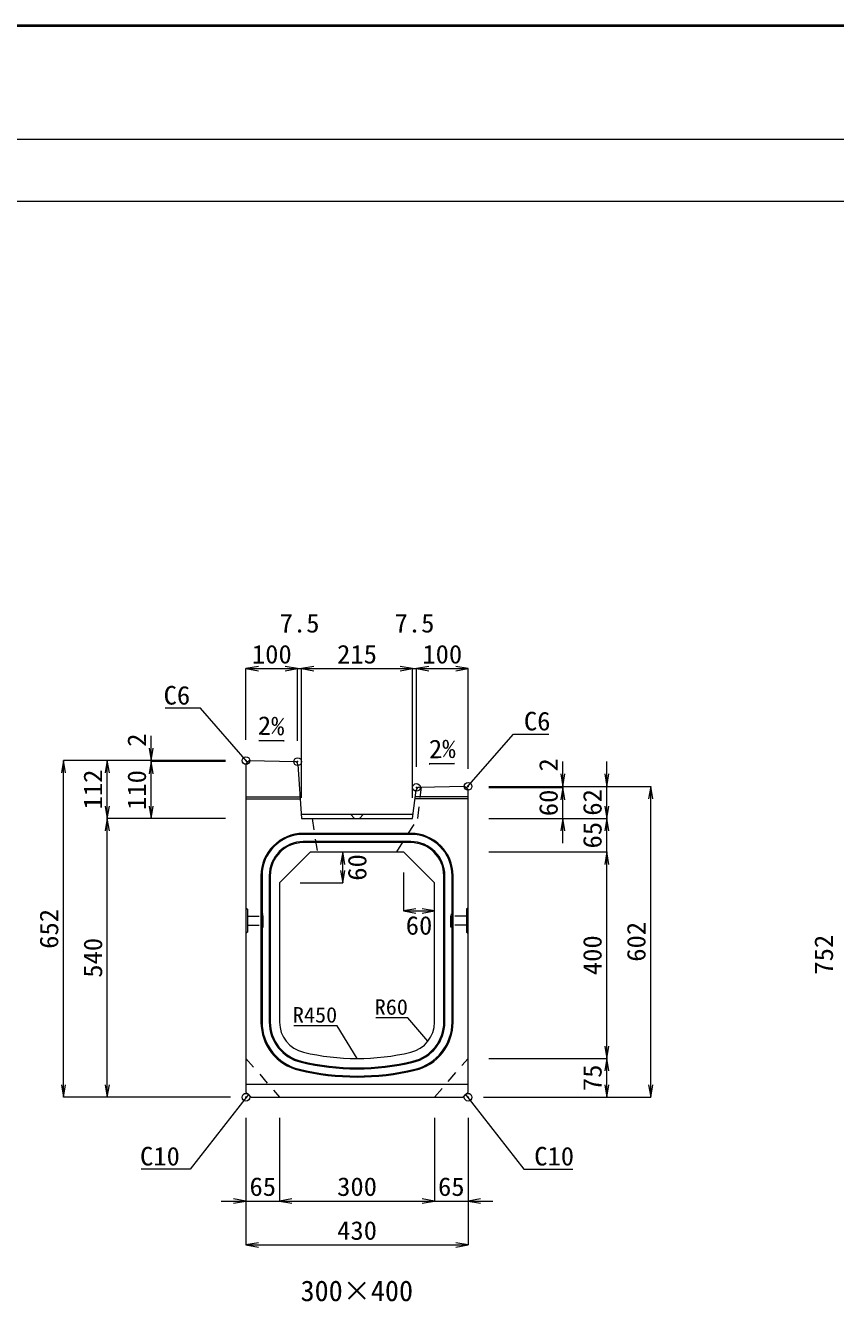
# Model space of a CAD drawing. Units: millimetres at full size. Extents: x -1267 to 18002, y -8037 to 14483.
# Drawn here: x 2158 to 3726, y -4068 to -1597 of the extents above; entities that cross this region are included whole.
import ezdxf
from ezdxf.enums import TextEntityAlignment as Align

# ---------------------------------------------------------------- set-up
doc = ezdxf.new("R2010")
doc.units = ezdxf.units.MM
doc.header["$LTSCALE"] = 30
doc.header["$PDMODE"] = 32
doc.header["$PDSIZE"] = 15
doc.linetypes.add('USER1', pattern=[1.35, 0.75, -0.6])
for name, color, linetype, lineweight in [('インサート', 3, 'USER1', 9), ('図枠', 7, 'Continuous', 5), ('寸法線', 7, 'Continuous', 13), ('引出線', 4, 'Continuous', 13), ('排水孔', 30, 'USER1', 9), ('本体', 2, 'Continuous', 13), ('目地', 132, 'Continuous', 5), ('補助線', 8, 'Continuous', 13)]:
    doc.layers.add(name, color=color, linetype=linetype, lineweight=lineweight)
doc.layers.add('文字', color=7, linetype='Continuous')
doc.styles.add('ＭＳ 明朝', font='')
doc.styles.get('ＭＳ 明朝').set_extended_font_data('MS Mincho')

# ---------------------------------------------------------------- blocks, each defined once
blk = doc.blocks.new('open_arrow')
at = {"color": 0, "linetype": 'Continuous', "lineweight": -2}
blk.add_lwpolyline([(7.5, 1.25), (0, 0), (7.5, -1.25)], dxfattribs=at)

msp = doc.modelspace()

# ---------------------------------------------------------------- linework, layer by layer
at = {"layer": 'インサート'}
for p, q in [((2588.18, -3322.13), (2615.18, -3322.13)), ((2588.18, -3322.13), (2588.18, -3339.13)), ((2618.18, -3318.13), (2615.18, -3318.13)), ((2615.18, -3318.13), (2615.18, -3343.13)), ((2618.18, -3343.13), (2618.18, -3318.13)), ((2981.78, -3318.13), (2984.78, -3318.13)), ((2981.78, -3343.13), (2981.78, -3318.13)), ((2984.78, -3318.13), (2984.78, -3343.13)), ((3011.78, -3322.13), (2984.78, -3322.13)), ((3011.78, -3322.13), (3011.78, -3339.13)), ((2588.18, -3339.13), (2615.18, -3339.13)), ((2615.18, -3343.13), (2618.18, -3343.13)), ((2984.78, -3343.13), (2981.78, -3343.13)), ((3011.78, -3339.13), (2984.78, -3339.13))]:
    msp.add_line(p, q, dxfattribs=at)
at = {"layer": '図枠', "lineweight": 40}
msp.add_line((400, -1596.97), (8200, -1596.97), dxfattribs=at)
at = {"layer": '図枠', "lineweight": 13}
for p, q in [((700, -1816.97), (7900, -1816.97)), ((700, -1936.97), (7900, -1936.97))]:
    msp.add_line(p, q, dxfattribs=at)
at = {"layer": '寸法線'}
for p, q in [((2584.98, -2842.61), (2684.98, -2842.61)), ((2584.98, -2980.63), (2584.98, -2842.61)), ((2636.98, -2842.61), (2740.48, -2842.61)), ((2684.98, -2982.63), (2684.98, -2842.61)), ((2684.98, -2982.63), (2684.98, -2842.61)), ((2692.48, -3092.63), (2692.48, -2842.61)), ((2692.48, -2842.61), (2907.48, -2842.61)), ((2692.48, -3092.63), (2692.48, -2842.61)), ((2859.48, -2842.61), (2962.98, -2842.61)), ((2907.48, -3092.63), (2907.48, -2842.61)), ((2907.48, -3092.63), (2907.48, -2842.61)), ((2914.98, -3032.63), (2914.98, -2842.61)), ((2914.98, -2842.61), (3014.98, -2842.61)), ((2914.98, -3032.63), (2914.98, -2842.61)), ((3014.98, -3036.63), (3014.98, -2842.61)), ((2401.48, -3070.63), (2401.48, -2972.63)), ((2231.48, -3672.63), (2231.48, -3020.63)), ((2544.98, -3020.63), (2231.48, -3020.63)), ((2316.48, -3132.63), (2316.48, -3020.63)), ((2544.98, -3020.63), (2316.48, -3020.63)), ((2544.98, -3020.63), (2401.48, -3020.63)), ((2401.48, -3132.63), (2401.48, -3022.63)), ((2544.98, -3022.63), (2401.48, -3022.63)), ((2544.98, -3022.63), (2401.48, -3022.63)), ((3198.49, -3120.63), (3198.49, -3022.63)), ((3283.49, -3180.63), (3283.49, -3022.63)), ((3054.98, -3070.63), (3283.49, -3070.63)), ((3054.98, -3070.63), (3368.49, -3070.63)), ((3054.98, -3070.63), (3198.49, -3070.63)), ((3054.98, -3072.63), (3198.49, -3072.63)), ((3054.98, -3072.63), (3198.49, -3072.63)), ((3198.49, -3180.63), (3198.49, -3072.63)), ((3283.49, -3245.63), (3283.49, -3084.63)), ((3368.49, -3672.63), (3368.49, -3070.63)), ((2316.48, -3672.63), (2316.48, -3132.63)), ((2544.98, -3132.63), (2316.48, -3132.63)), ((2544.98, -3132.63), (2316.48, -3132.63)), ((2544.98, -3132.63), (2401.48, -3132.63)), ((3054.98, -3132.63), (3283.49, -3132.63)), ((3054.98, -3132.63), (3283.49, -3132.63)), ((3054.98, -3132.63), (3198.49, -3132.63)), ((2772.15, -3257.63), (2772.15, -3197.63)), ((3054.98, -3197.63), (3283.49, -3197.63)), ((3054.98, -3197.63), (3283.49, -3197.63)), ((3283.49, -3597.63), (3283.49, -3197.63)), ((2689.98, -3257.63), (2772.15, -3257.63)), ((2889.98, -3237.63), (2889.98, -3311.86)), ((2889.98, -3311.86), (2949.98, -3311.86)), ((3054.98, -3597.63), (3283.49, -3597.63)), ((3054.98, -3597.63), (3283.49, -3597.63)), ((3283.49, -3672.63), (3283.49, -3597.63)), ((2554.98, -3672.63), (2231.48, -3672.63)), ((2554.98, -3672.63), (2316.48, -3672.63)), ((3044.98, -3672.63), (3283.49, -3672.63)), ((3044.98, -3672.63), (3368.49, -3672.63)), ((2584.98, -3712.63), (2584.98, -3873.78)), ((2584.98, -3712.63), (2584.98, -3958.78)), ((2649.98, -3712.63), (2649.98, -3873.78)), ((2649.98, -3712.63), (2649.98, -3873.78)), ((2949.98, -3712.63), (2949.98, -3873.78)), ((2949.98, -3712.63), (2949.98, -3873.78)), ((3014.98, -3712.63), (3014.98, -3873.78)), ((3014.98, -3712.63), (3014.98, -3958.78)), ((2536.98, -3873.78), (2697.98, -3873.78)), ((2649.98, -3873.78), (2949.98, -3873.78)), ((2901.98, -3873.78), (3062.98, -3873.78)), ((2584.98, -3958.78), (3014.98, -3958.78))]:
    msp.add_line(p, q, dxfattribs=at)
at = {"layer": '引出線'}
for points in [[(2587.98, -3023.69), (2496.95, -2919.37), (2428.61, -2919.37)], [(2658.73, -2982.51), (2609.99, -2981.53), (2658.74, -2982.51)], [(3011.98, -3073.69), (3103.02, -2969.37), (3171.36, -2969.37)], [(2939.89, -3027.19), (2988.6, -3026.21), (2939.86, -3027.19)], [(2937.05, -3564.31), (2898.46, -3518.91), (2836.23, -3518.91)], [(2799.98, -3597.63), (2761.47, -3534.08), (2677.3, -3534.08)], [(2589.98, -3667.63), (2477, -3812.06), (2382.33, -3812.06)], [(3009.98, -3667.63), (3122.96, -3812.06), (3217.64, -3812.06)]]:
    msp.add_lwpolyline(points, dxfattribs=at)
at = {"layer": '排水孔'}
for p, q in [((2917.48, -3132.63), (2925.01, -3072.43)), ((2712.98, -3132.63), (2722.98, -3197.63)), ((2787.48, -3124.63), (2794.98, -3132.63)), ((2804.98, -3132.63), (2812.48, -3124.63)), ((2876.98, -3197.63), (2917.48, -3132.63))]:
    msp.add_line(p, q, dxfattribs=at)
at = {"layer": '本体'}
for p, q in [((2584.98, -3026.63), (2590.98, -3020.75)), ((2584.98, -3026.63), (2584.98, -3662.63)), ((2590.98, -3020.75), (2679.49, -3022.52)), ((2685.36, -3028.11), (2692.48, -3132.63)), ((2907.48, -3132.63), (2914.34, -3077.78)), ((3008.98, -3070.75), (2920.17, -3072.53)), ((3008.98, -3070.75), (3014.98, -3076.63)), ((3014.98, -3662.63), (3014.98, -3076.63)), ((2692.48, -3132.63), (2907.48, -3132.63)), ((2649.98, -3257.63), (2709.98, -3197.63)), ((2709.98, -3197.63), (2889.98, -3197.63)), ((2889.98, -3197.63), (2949.98, -3257.63)), ((2649.98, -3257.63), (2649.98, -3527.1)), ((2949.98, -3527.1), (2949.98, -3257.63)), ((2584.98, -3662.63), (2594.98, -3672.63)), ((2594.98, -3672.63), (3004.98, -3672.63)), ((3004.98, -3672.63), (3014.98, -3662.63))]:
    msp.add_line(p, q, dxfattribs=at)
at = {"layer": '本体', "lineweight": 9}
for p, q in [((2691.94, -3124.63), (2908.48, -3124.63)), ((2584.98, -3306.13), (2588.18, -3308.13)), ((2588.18, -3308.13), (2588.18, -3353.13)), ((3014.98, -3306.13), (3011.78, -3308.13)), ((3011.78, -3308.13), (3011.78, -3353.13)), ((2588.18, -3353.13), (2584.98, -3355.13)), ((3011.78, -3353.13), (3014.98, -3355.13)), ((2584.98, -3647.63), (3014.98, -3647.63))]:
    msp.add_line(p, q, dxfattribs=at)
at = {"layer": '本体', "linetype": 'USER1', "lineweight": 9}
for p, q in [((2584.98, -3597.63), (2649.98, -3672.63)), ((2949.98, -3672.63), (3014.98, -3597.63))]:
    msp.add_line(p, q, dxfattribs=at)
at = {"layer": '本体'}
for centre, radius, start, end in [((2679.37, -3028.52), 6, 3.90049, 88.85424), ((2920.29, -3078.52), 6, 91.14576, 172.87498), ((2709.98, -3527.1), 60, 180, 256.65764), ((2889.98, -3527.1), 60, 283.34236, 0), ((2799.98, -3147.63), 450, 256.65764, 283.34236)]:
    msp.add_arc(centre, radius, start, end, dxfattribs=at)
at = {"layer": '目地'}
for p, q in [((2584.98, -3090.63), (2689.62, -3090.63)), ((2584.98, -3094.63), (2689.89, -3094.63)), ((3014.98, -3094.63), (2912.23, -3094.63)), ((3014.98, -3090.63), (2912.73, -3090.63)), ((2903.98, -3161.63), (2695.98, -3161.63)), ((2903.98, -3163.63), (2695.98, -3163.63)), ((2903.98, -3177.63), (2695.98, -3177.63)), ((2903.98, -3179.63), (2695.98, -3179.63)), ((2613.98, -3243.63), (2613.98, -3527.1)), ((2615.98, -3243.63), (2615.98, -3527.1)), ((2629.98, -3243.63), (2629.98, -3527.1)), ((2631.98, -3243.63), (2631.98, -3527.1)), ((2967.98, -3527.1), (2967.98, -3243.63)), ((2969.98, -3527.1), (2969.98, -3243.63)), ((2983.98, -3527.1), (2983.98, -3243.63)), ((2985.98, -3527.1), (2985.98, -3243.63))]:
    msp.add_line(p, q, dxfattribs=at)
for centre, radius, start, end in [((2695.98, -3243.63), 82, 90, 180), ((2903.98, -3243.63), 82, 0, 90), ((2695.98, -3243.63), 80, 90, 180), ((2695.98, -3243.63), 66, 90, 180), ((2695.98, -3243.63), 64, 90, 180), ((2903.98, -3243.63), 80, 0, 90), ((2903.98, -3243.63), 66, 0, 90), ((2903.98, -3243.63), 64, 0, 90), ((2709.98, -3527.1), 96, 180, 256.65764), ((2709.98, -3527.1), 94, 180, 256.65764), ((2709.98, -3527.1), 80, 180, 256.65764), ((2709.98, -3527.1), 78, 180, 256.65764), ((2889.98, -3527.1), 78, 283.34236, 360), ((2889.98, -3527.1), 80, 283.34236, 360), ((2889.98, -3527.1), 94, 283.34236, 0), ((2889.98, -3527.1), 96, 283.34236, 0), ((2799.98, -3147.63), 470, 256.65764, 283.34236), ((2799.98, -3147.63), 468, 256.65764, 283.34236), ((2799.98, -3147.63), 486, 256.65764, 283.34236), ((2799.98, -3147.63), 484, 256.65764, 283.34236)]:
    msp.add_arc(centre, radius, start, end, dxfattribs=at)
at = {"layer": '補助線'}
for p in [(2584.98, -3020.63), (2684.98, -3022.63), (3014.98, -3070.63), (2914.98, -3072.63), (2584.98, -3672.63), (3014.98, -3672.63)]:
    msp.add_point(p, dxfattribs=at)

# ---------------------------------------------------------------- block references
at = {"layer": '寸法線', "xscale": 3.2, "yscale": 3.2}
for p in [(2584.98, -2842.61), (2692.48, -2842.61), (2692.48, -2842.61), (2914.98, -2842.61), (2914.98, -2842.61), (2889.98, -3311.86), (2649.98, -3873.78), (2649.98, -3873.78), (3014.98, -3873.78), (2584.98, -3958.78)]:
    msp.add_blockref('open_arrow', p, dxfattribs=at)
for p, rotation in [((2684.98, -2842.61), 180), ((2684.98, -2842.61), 180), ((2907.48, -2842.61), 180), ((2907.48, -2842.61), 180), ((3014.98, -2842.61), 180), ((2401.48, -3020.63), 90), ((2231.48, -3020.63), 270), ((2316.48, -3020.63), 270), ((2401.48, -3022.63), 270), ((2401.48, -3022.63), 270), ((3198.49, -3070.63), 90), ((3283.49, -3070.63), 90), ((3198.49, -3072.63), 270), ((3198.49, -3072.63), 270), ((3368.49, -3070.63), 270), ((2316.48, -3132.63), 90), ((2401.48, -3132.63), 90), ((3283.49, -3132.63), 90), ((2316.48, -3132.63), 270), ((3198.49, -3132.63), 270), ((3283.49, -3132.63), 270), ((2772.15, -3197.63), 270), ((3283.49, -3197.63), 270), ((3283.49, -3197.63), 270), ((2772.15, -3257.63), 90), ((2949.98, -3311.86), 180), ((3283.49, -3597.63), 90), ((3283.49, -3597.63), 270), ((2231.48, -3672.63), 90), ((2316.48, -3672.63), 90), ((3283.49, -3672.63), 90), ((3368.49, -3672.63), 90), ((2584.98, -3873.78), 180), ((2949.98, -3873.78), 180), ((2949.98, -3873.78), 180), ((3014.98, -3958.78), 180)]:
    msp.add_blockref('open_arrow', p, dxfattribs=dict(at, rotation=rotation))
at = {"layer": '引出線'}
for p, xscale, yscale, rotation in [((2658.73, -2982.51), 0.16, 0.16, 178.9), ((2587.98, -3023.69), 0.16, 0.16, 131.1), ((2939.89, -3027.19), 0.16, 0.16, 1.1), ((3011.98, -3073.69), 0.16, 0.16, 48.9), ((2937.05, -3564.31), 0.133, 0.133, 130.4), ((2799.98, -3597.63), 0.133, 0.133, 121.2), ((2589.98, -3667.63), 0.16, 0.16, 232), ((3009.98, -3667.63), 0.16, 0.16, 308)]:
    msp.add_blockref('open_arrow', p, dxfattribs=dict(at, xscale=xscale, yscale=yscale, rotation=rotation))

# ---------------------------------------------------------------- texts
at = {"layer": '寸法線', "style": 'ＭＳ 明朝', "width": 1.05}
for s, p in [('7.5', (2688.73, -2754.61)), ('7.5', (2911.23, -2754.61)), ('100', (2634.98, -2814.61)), ('215', (2799.98, -2814.61)), ('100', (2964.98, -2814.61)), ('60', (2919.98, -3339.86)), ('65', (2617.48, -3845.78)), ('300', (2799.98, -3845.78)), ('65', (2982.48, -3845.78)), ('430', (2799.98, -3930.78))]:
    msp.add_text(s, height=36.03, dxfattribs=at).set_placement(p, align=Align.MIDDLE_CENTER)
for s, p in [('2', (2373.48, -2981.09)), ('2', (3170.49, -3028.97)), ('112', (2288.48, -3076.63)), ('110', (2373.48, -3077.63)), ('60', (3170.49, -3102.63)), ('62', (3255.49, -3101.63)), ('65', (3255.49, -3165.13)), ('60', (2800.15, -3227.63)), ('652', (2203.48, -3346.63)), ('602', (3340.49, -3371.63)), ('752', (3703.48, -3396.63)), ('540', (2288.48, -3402.63)), ('400', (3255.49, -3397.63)), ('75', (3255.49, -3635.13))]:
    msp.add_text(s, height=36.03, rotation=90, dxfattribs=at).set_placement(p, align=Align.MIDDLE_CENTER)
at = {"layer": '引出線', "style": 'ＭＳ 明朝', "width": 1.05}
for s, height, p in [('C6', 36.03, (2476.95, -2876.17)), ('R60', 30.02, (2898.46, -3482.91)), ('R450', 30.02, (2761.47, -3498.08)), ('C10', 36.03, (2457, -3768.86))]:
    msp.add_text(s, height=height, dxfattribs=at).set_placement(p, align=Align.TOP_RIGHT)
msp.add_text('2%', height=36.03, rotation=358.854, dxfattribs=at).set_placement((2659.68, -2935.61), align=Align.TOP_RIGHT)
for s, p in [('C6', (3123.02, -2926.17)), ('C10', (3142.96, -3768.86))]:
    msp.add_text(s, height=36.03, dxfattribs=at).set_placement(p, align=Align.TOP_LEFT)
msp.add_text('2%', height=36.03, rotation=1.146, dxfattribs=at).set_placement((2938.92, -2980.3), align=Align.TOP_LEFT)
at = {"layer": '文字', "style": 'ＭＳ 明朝'}
msp.add_text('300×400', height=40.03, dxfattribs=at).set_placement((2799.5, -4047.6), align=Align.MIDDLE_CENTER)

doc.saveas('drawing.dxf')
